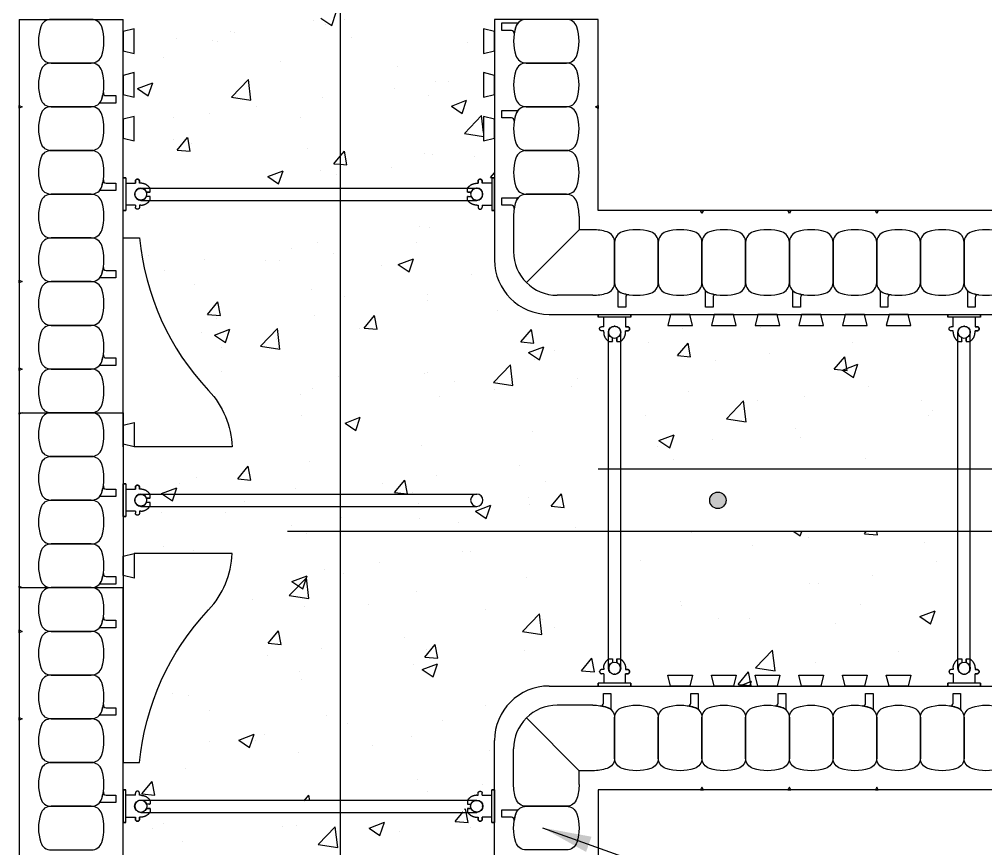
# Model space of a CAD drawing. Header units: inches. Extents: x 268 to 311, y 85.7 to 136.2.
# Drawn here: x 268.38 to 290.49, y 104.87 to 123.84 of the extents above; entities that cross this region are included whole.
import ezdxf

# ---------------------------------------------------------------- set-up
doc = ezdxf.new("R2010")
doc.units = ezdxf.units.IN
doc.header["$MEASUREMENT"] = 0
for name, color, linetype in [('HATCH', 12, 'Continuous'), ('line25', 2, 'Continuous'), ('LINE3', 3, 'Continuous'), ('LINE50', 5, 'Continuous'), ('LINE65', 3, 'Continuous'), ('LINE9', 9, 'Continuous'), ('TEXT', 4, 'Continuous')]:
    doc.layers.add(name, color=color, linetype=linetype)
doc.styles.add('DIM', font='romans.shx', dxfattribs={"width": 0.7})
doc.dimstyles.new('ext_12', dxfattribs={"dimscale": 12, "dimtxt": 0.09375, "dimasz": 0.09375, "dimexe": 0.09375, "dimexo": 0.0625, "dimgap": 0.0625, "dimtad": 1, "dimdec": 3, "dimzin": 3, "dimdsep": 46, "dimlunit": 4, "dimtxsty": 'DIM', "dimcen": 0.09, "dimdle": 0.09375, "dimclrt": 4, "dimadec": 0, "dimazin": 0, "dimtfac": 1, "dimtdec": 3, "dimtmove": 2, "dimatfit": 3, "dimfxl": 0, "dimfrac": 2, "dimtolj": 1, "dimtzin": 0, "dimarcsym": 0})

# ---------------------------------------------------------------- blocks, each defined once
blk = doc.blocks.new('Connector')
blk.add_point((0.271, 0))
at = {"layer": 'LINE9'}
for p, q in [((0, 0.375), (0, -0.375)), ((0.062, -0.375), (0.062, 0.375)), ((0.281, 0.25), (0.062, 0.25))]:
    blk.add_line(p, q, dxfattribs=at)
for points, weights in [([(0.007, 0.375), (0.004, 0.375), (0, 0.375)], [1, 0.972587069138, 0.950305488115]), ([(0.327, 0.343), (0.308, 0.343), (0.281, 0.317), (0.281, 0.297)], [1, 0.85355339, 0.85355339, 1]), ([(0.328, 0.343), (0.327, 0.343), (0.327, 0.343)], [1, 0.70710678, 1]), ([(0.375, 0.297), (0.375, 0.317), (0.348, 0.343), (0.329, 0.343)], [1, 0.85355339, 0.85355339, 1]), ([(0.406, 0.25), (0.546, 0.25), (0.619, 0.131)], [0.958404415409, 0.794674173519, 0.864651571113]), ([(0.619, 0.052), (0.612, 0.049), (0.604, 0.049)], [0.83615024178, 0.892081430621, 1]), ([(0.619, -0.131), (0.546, -0.25), (0.406, -0.25)], [0.864651574428, 0.794674169686, 0.958404415195]), ([(0.604, -0.049), (0.612, -0.049), (0.619, -0.052)], [1, 0.89208144177, 0.836150253337]), ([(0, -0.375), (0.004, -0.375), (0.007, -0.375)], [0.950305488115, 0.972587069138, 1]), ([(0.281, -0.297), (0.281, -0.317), (0.308, -0.343), (0.327, -0.343)], [1, 0.85355339, 0.85355339, 1]), ([(0.327, -0.343), (0.281, -0.343), (0.281, -0.297)], [1, 0.70710678, 1]), ([(0.329, -0.343), (0.348, -0.343), (0.375, -0.317), (0.375, -0.297)], [1, 0.85355339, 0.85355339, 1]), ([(0.375, -0.297), (0.375, -0.343), (0.329, -0.343)], [1, 0.70710678, 1])]:
    blk.add_rational_spline(points, weights, degree=2, dxfattribs=at)
for points, degree in [([(0, 0.375), (0.002, 0.375), (0.005, 0.375), (0.007, 0.375)], 3), ([(0.007, 0.375), (0.021, 0.375), (0.051, 0.375), (0.062, 0.375), (0.062, 0.375)], 3), ([(0.281, 0.25), (0.281, 0.297)], 1), ([(0.327, 0.343), (0.327, 0.343), (0.328, 0.343), (0.328, 0.343)], 3), ([(0.328, 0.343), (0.329, 0.343), (0.329, 0.343), (0.329, 0.343)], 3), ([(0.375, 0.25), (0.375, 0.297)], 1), ([(0.406, 0.25), (0.375, 0.25)], 1), ([(0.406, 0.25), (0.406, 0.25)], 1), ([(0.406, 0.25), (0.406, 0.25)], 1), ([(0.406, 0.25), (0.406, 0.25)], 1), ([(0.406, 0.25), (0.406, 0.25)], 1), ([(0.406, 0.25), (0.406, 0.25)], 1), ([(0.406, 0.25), (0.406, 0.25)], 1), ([(0.406, 0.25), (0.406, 0.25)], 1), ([(0.406, 0.25), (0.406, 0.25)], 1), ([(0.406, 0.25), (0.406, 0.25)], 1), ([(0.406, 0.25), (0.406, 0.25)], 1), ([(0.406, 0.25), (0.406, 0.25)], 1), ([(0.406, 0.25), (0.406, 0.25)], 1), ([(0.406, 0.25), (0.406, 0.25)], 1), ([(0.406, 0.25), (0.406, 0.25)], 1), ([(0.406, 0.25), (0.406, 0.25)], 1), ([(0.406, 0.25), (0.406, 0.25)], 1), ([(0.406, 0.25), (0.406, 0.25)], 1), ([(0.406, 0.25), (0.406, 0.25)], 1), ([(0.406, 0.25), (0.406, 0.25)], 1), ([(0.406, 0.25), (0.406, 0.25)], 1), ([(0.406, 0.25), (0.406, 0.25)], 1), ([(0.406, 0.25), (0.406, 0.25)], 1), ([(0.406, 0.25), (0.406, 0.25)], 1), ([(0.406, 0.25), (0.406, 0.25)], 1), ([(0.604, 0.049), (0.532, 0.049)], 1), ([(0.532, 0.049), (0.532, 0.049)], 1), ([(0.532, 0.049), (0.532, 0.049)], 1), ([(0.532, 0.049), (0.532, 0.049)], 1), ([(0.532, 0.049), (0.532, 0.049)], 1), ([(0.532, 0.049), (0.532, 0.049)], 1), ([(0.532, 0.049), (0.532, 0.049)], 1), ([(0.532, 0.049), (0.532, 0.049)], 1), ([(0.532, 0.049), (0.532, 0.049)], 1), ([(0.532, 0.049), (0.532, 0.049)], 1), ([(0.532, 0.049), (0.532, 0.049)], 1), ([(0.604, 0.049), (0.609, 0.049), (0.614, 0.05), (0.619, 0.052)], 3), ([(0.604, 0.049), (0.604, 0.049)], 1), ([(0.604, 0.049), (0.604, 0.049)], 1), ([(0.604, 0.049), (0.604, 0.049)], 1), ([(0.604, 0.049), (0.604, 0.049)], 1), ([(0.619, 0.131), (0.619, 0.052)], 1), ([(0.619, 0.131), (0.619, 0.131)], 1), ([(0.619, 0.131), (0.619, 0.131)], 1), ([(0.619, 0.131), (0.619, 0.131)], 1), ([(0.619, 0.131), (0.619, 0.131)], 1), ([(0.532, -0.049), (0.604, -0.049)], 1), ([(0.604, -0.049), (0.58, -0.049), (0.556, -0.049), (0.532, -0.049)], 3), ([(0.532, -0.049), (0.532, -0.049)], 1), ([(0.532, -0.049), (0.532, -0.049)], 1), ([(0.532, -0.049), (0.532, -0.049)], 1), ([(0.532, -0.049), (0.532, -0.049)], 1), ([(0.619, -0.052), (0.614, -0.05), (0.609, -0.049), (0.604, -0.049)], 3), ([(0.604, -0.049), (0.604, -0.049)], 1), ([(0.604, -0.049), (0.604, -0.049)], 1), ([(0.604, -0.049), (0.604, -0.049)], 1), ([(0.604, -0.049), (0.604, -0.049)], 1), ([(0.604, -0.049), (0.604, -0.049)], 1), ([(0.604, -0.049), (0.604, -0.049)], 1), ([(0.604, -0.049), (0.604, -0.049)], 1), ([(0.604, -0.049), (0.604, -0.049)], 1), ([(0.619, -0.052), (0.619, -0.131)], 1), ([(0.619, -0.131), (0.619, -0.131)], 1), ([(0.619, -0.131), (0.619, -0.131)], 1), ([(0.619, -0.131), (0.619, -0.131)], 1), ([(0.619, -0.131), (0.619, -0.131)], 1), ([(0.007, -0.375), (0.005, -0.375), (0.002, -0.375), (0, -0.375)], 3), ([(0.062, -0.375), (0.062, -0.375), (0.051, -0.375), (0.021, -0.375), (0.007, -0.375)], 3), ([(0.062, -0.25), (0.281, -0.25)], 1), ([(0.281, -0.297), (0.281, -0.25)], 1), ([(0.281, -0.25), (0.281, -0.297)], 1), ([(0.328, -0.343), (0.328, -0.343), (0.327, -0.343), (0.327, -0.343)], 3), ([(0.329, -0.343), (0.329, -0.343), (0.329, -0.343), (0.328, -0.343)], 3), ([(0.375, -0.25), (0.375, -0.297)], 1), ([(0.375, -0.297), (0.375, -0.25)], 1), ([(0.406, -0.25), (0.375, -0.25)], 1), ([(0.406, -0.25), (0.406, -0.25)], 1), ([(0.406, -0.25), (0.406, -0.25)], 1), ([(0.406, -0.25), (0.406, -0.25)], 1), ([(0.406, -0.25), (0.406, -0.25)], 1), ([(0.406, -0.25), (0.406, -0.25)], 1), ([(0.406, -0.25), (0.406, -0.25)], 1), ([(0.406, -0.25), (0.406, -0.25)], 1), ([(0.406, -0.25), (0.406, -0.25)], 1), ([(0.406, -0.25), (0.406, -0.25)], 1), ([(0.406, -0.25), (0.406, -0.25)], 1), ([(0.406, -0.25), (0.406, -0.25)], 1)]:
    blk.add_open_spline(points, degree=degree, dxfattribs=at)
for points, weights, knots in [([(0.062, 0.375), (0.062, 0.375), (0.046, 0.375), (0.03, 0.375), (0.007, 0.375)], [0.868718858569, 0.861102746415, 1, 0.861102734288, 0.868718859898], [0, 0, 0, 0.5, 0.5, 1, 1, 1]), ([(0.532, 0.049), (0.472, 0.203), (0.333, 0.113), (0.157, 0), (0.333, -0.113), (0.472, -0.203), (0.532, -0.049)], [0.899508922286, 0.599718215298, 1, 0.54226024, 1, 0.599718224335, 0.899508908749], [0, 0, 0, 0.318112, 0.318112, 0.681888, 0.681888, 1, 1, 1]), ([(0.007, -0.375), (0.03, -0.375), (0.046, -0.375), (0.062, -0.375), (0.062, -0.375)], [0.868718859319, 0.861102739573, 1, 0.861102742958, 0.868718858948], [0, 0, 0, 0.5, 0.5, 1, 1, 1])]:
    blk.add_rational_spline(points, weights, degree=2, knots=knots, dxfattribs=at)
blk = doc.blocks.new('WEB_CENTRE_TOP')
for p, q in [((-0.141, 0), (-0.141, 7.688)), ((0.141, 0), (0.141, 7.688))]:
    blk.add_line(p, q)
for centre in [(0, 7.688), (0, 0)]:
    blk.add_circle(centre, 0.141)

msp = doc.modelspace()

# ---------------------------------------------------------------- hatches: boundary and pattern name
at = {"layer": 'LINE3'}
msp.add_hatch(color=256, dxfattribs=at).paths.add_polyline_path([(284.1771, 112.8421, 1), (284.5521, 112.8421, 1)])

# ---------------------------------------------------------------- linework, layer by layer
at = {"layer": 'HATCH'}
for p, q in [((275.2794, 123.8721), (275.5281, 123.7044)), ((275.5282, 123.7042), (275.6296, 124.0063)), ((275.1137, 123.8212), (275.1137, 123.8212)), ((275.3838, 123.724), (275.3838, 123.724)), ((275.8243, 123.8425), (275.8243, 123.8425)), ((273.2201, 123.5719), (273.2201, 123.5719)), ((273.3016, 123.5417), (273.3016, 123.5417)), ((275.9707, 123.4289), (275.9707, 123.4289)), ((271.9684, 123.4071), (271.9684, 123.4071)), ((272.7868, 123.3492), (272.7868, 123.3492)), ((272.9083, 123.342), (272.9083, 123.342)), ((278.6398, 123.3161), (278.6398, 123.3161)), ((271.6867, 122.9828), (271.6867, 122.9828)), ((274.3558, 122.87), (274.3558, 122.87)), ((277.0249, 122.7573), (277.0249, 122.7573)), ((271.0783, 122.2595), (271.4284, 122.3938)), ((271.3271, 122.0915), (271.4284, 122.3936)), ((273.2297, 122.0632), (273.6192, 122.4691)), ((273.6745, 121.9941), (273.6193, 122.4689)), ((277.8901, 122.4116), (277.8901, 122.4116)), ((278.2079, 122.4297), (278.2079, 122.4297)), ((271.0783, 122.2595), (271.327, 122.0917)), ((276.9562, 122.2649), (276.9562, 122.2649)), ((273.2297, 122.0632), (273.6744, 121.9943)), ((275.323, 122.0596), (275.323, 122.0596)), ((277.7338, 122.0928), (277.7338, 122.0928)), ((278.2639, 121.859), (278.614, 121.9934)), ((278.5127, 121.6911), (278.6141, 121.9932)), ((272.726, 121.6847), (272.726, 121.6847)), ((273.7984, 121.8492), (273.7984, 121.8492)), ((278.2639, 121.859), (278.5126, 121.6913)), ((271.9047, 121.5999), (271.9047, 121.5999)), ((274.8179, 121.5922), (274.8179, 121.5922)), ((278.5659, 121.2357), (278.9554, 121.6415)), ((279.0007, 121.2527), (278.9555, 121.6413)), ((278.5659, 121.2357), (279.0007, 121.1682)), ((271.902, 121.0917), (271.902, 121.0917)), ((271.9878, 120.8546), (272.2288, 121.1419)), ((272.2867, 120.8283), (272.2289, 121.1417)), ((272.3068, 121.0001), (272.3068, 121.0001)), ((271.9878, 120.8546), (272.2866, 120.8285)), ((274.9759, 120.8873), (274.9759, 120.8873)), ((275.7191, 120.7137), (275.8151, 120.8281)), ((275.873, 120.5145), (275.8152, 120.8279)), ((277.6451, 120.7746), (277.6451, 120.7746)), ((275.5741, 120.5408), (275.7191, 120.7137)), ((277.8293, 120.7472), (277.8293, 120.7472)), ((278.7862, 120.7069), (278.7862, 120.7069)), ((274.0628, 120.2464), (274.4129, 120.3808)), ((274.3116, 120.0784), (274.413, 120.3805)), ((275.2622, 120.3951), (275.2622, 120.3951)), ((275.5741, 120.5408), (275.7191, 120.5282)), ((275.7191, 120.5282), (275.8729, 120.5147)), ((276.8925, 120.4576), (276.8925, 120.4576)), ((279.1604, 120.2271), (279.2507, 120.3347)), ((274.0628, 120.2464), (274.3115, 120.0786)), ((275.6408, 120.2929), (275.6408, 120.2929)), ((279.1604, 120.2271), (279.2507, 120.2192)), ((277.5274, 119.1094), (277.5274, 119.1094)), ((277.7685, 119.0827), (277.7685, 119.0827)), ((274.6115, 118.6089), (274.6115, 118.6089)), ((275.2014, 118.7306), (275.2014, 118.7306)), ((277.4708, 118.7349), (277.4708, 118.7349)), ((271.3332, 118.4451), (271.3332, 118.4451)), ((272.6044, 118.3558), (272.6044, 118.3558)), ((275.5772, 118.4856), (275.5772, 118.4856)), ((277.0473, 118.2333), (277.3974, 118.3677)), ((277.2961, 118.0653), (277.3975, 118.3675)), ((274.0023, 118.3324), (274.0023, 118.3324)), ((274.3255, 118.3208), (274.3255, 118.3208)), ((276.6714, 118.2196), (276.6714, 118.2196)), ((277.0473, 118.2333), (277.2961, 118.0655)), ((271.6955, 118.1084), (271.6955, 118.1084)), ((278.7255, 118.0116), (278.7255, 118.0116)), ((272.3874, 117.7735), (272.3874, 117.7735)), ((275.0565, 117.6607), (275.0565, 117.6607)), ((275.8095, 117.5111), (275.8095, 117.5111)), ((277.7256, 117.548), (277.7256, 117.548)), ((272.6815, 117.0936), (272.9226, 117.3809)), ((272.9805, 117.0673), (272.9227, 117.3807)), ((277.7077, 117.4182), (277.7077, 117.4182)), ((272.6815, 117.0936), (272.9804, 117.0675)), ((272.8936, 117.0106), (272.8936, 117.0106)), ((275.1406, 117.0662), (275.1406, 117.0662)), ((276.2678, 116.7799), (276.5089, 117.0671)), ((276.5668, 116.7535), (276.509, 117.0669)), ((279.3132, 117.1786), (279.3132, 117.1786)), ((285.3366, 116.8008), (285.3366, 116.8008)), ((272.5436, 116.6913), (272.5436, 116.6913)), ((272.8462, 116.6206), (273.1963, 116.755)), ((272.8462, 116.6206), (273.0949, 116.4529)), ((273.095, 116.4527), (273.1964, 116.7548)), ((273.8926, 116.3651), (274.2821, 116.7709)), ((274.3374, 116.2959), (274.2822, 116.7708)), ((276.1555, 116.7628), (276.1555, 116.7628)), ((276.2678, 116.7799), (276.5667, 116.7537)), ((279.8541, 116.4661), (280.0952, 116.7534)), ((280.1531, 116.4398), (280.0953, 116.7532)), ((283.5509, 116.7624), (283.5509, 116.7624)), ((273.0101, 116.3487), (273.0101, 116.3487)), ((273.8926, 116.3651), (274.3373, 116.2961)), ((274.2618, 116.5135), (274.2618, 116.5135)), ((279.8541, 116.4661), (280.153, 116.44)), ((280.0319, 116.2202), (280.382, 116.3546)), ((280.2807, 116.0522), (280.382, 116.3544)), ((282.7694, 116.4487), (282.7694, 116.4487)), ((283.4404, 116.1524), (283.6815, 116.4396)), ((283.7394, 116.126), (283.6816, 116.4394)), ((287.4463, 116.4504), (287.4463, 116.4504)), ((280.0319, 116.2202), (280.2806, 116.0524)), ((280.635, 116.2618), (280.635, 116.2618)), ((283.4404, 116.1524), (283.7393, 116.1262)), ((285.5527, 116.2011), (285.5527, 116.2011)), ((287.0267, 115.8386), (287.2678, 116.1259)), ((287.3257, 115.8122), (287.2679, 116.1257)), ((279.2288, 115.5375), (279.6183, 115.9433)), ((279.6736, 115.4683), (279.6184, 115.9432)), ((280.1725, 116.0738), (280.1725, 116.0738)), ((284.301, 116.0363), (284.301, 116.0363)), ((287.2175, 115.8197), (287.5676, 115.9541)), ((287.4663, 115.6518), (287.5677, 115.9539)), ((273.0075, 115.7908), (273.0075, 115.7908)), ((277.6469, 115.7538), (277.6469, 115.7538)), ((277.7191, 115.7613), (277.7191, 115.7613)), ((287.0267, 115.8386), (287.3256, 115.8125)), ((287.2175, 115.8197), (287.4662, 115.652)), ((275.6766, 115.6781), (275.6766, 115.6781)), ((278.3457, 115.5653), (278.3457, 115.5653)), ((279.2288, 115.5375), (279.6735, 115.4685)), ((281.1432, 115.6206), (281.1432, 115.6206)), ((274.8032, 115.2608), (274.8032, 115.2608)), ((275.0798, 115.4017), (275.0798, 115.4017)), ((279.2496, 115.3713), (279.2496, 115.3713)), ((281.0149, 115.4525), (281.0149, 115.4525)), ((283.684, 115.3397), (283.684, 115.3397)), ((287.8013, 115.4564), (287.8013, 115.4564)), ((277.9979, 115.2065), (277.9979, 115.2065)), ((284.565, 114.7099), (284.9545, 115.1158)), ((285.0098, 114.6407), (284.9546, 115.1156)), ((285.2758, 115.1363), (285.2758, 115.1363)), ((286.3531, 115.227), (286.3531, 115.227)), ((289.0222, 115.1142), (289.0222, 115.1142)), ((289.2887, 114.8941), (289.2887, 114.8941)), ((274.8401, 114.7908), (274.8401, 114.7908)), ((275.8308, 114.6075), (276.1809, 114.7419)), ((275.8308, 114.6075), (276.0795, 114.4398)), ((276.0796, 114.4396), (276.1809, 114.7417)), ((282.7086, 114.7843), (282.7086, 114.7843)), ((284.565, 114.7099), (285.0097, 114.6409)), ((289.1764, 114.7801), (289.1764, 114.7801)), ((280.1117, 114.4094), (280.1117, 114.4094)), ((286.131, 114.4784), (286.131, 114.4784)), ((283.0164, 114.2071), (283.3665, 114.3415)), ((283.0164, 114.2071), (283.2651, 114.0393)), ((283.2652, 114.0391), (283.3666, 114.3413)), ((284.2373, 114.229), (284.2373, 114.229)), ((286.2604, 114.2796), (286.2604, 114.2796)), ((277.5861, 114.0893), (277.5861, 114.0893)), ((282.9856, 114.0643), (282.9856, 114.0643)), ((275.019, 113.7372), (275.019, 113.7372)), ((283.3445, 113.779), (283.3445, 113.779)), ((287.7405, 113.7919), (287.7405, 113.7919)), ((273.3753, 113.3327), (273.6163, 113.6199)), ((273.6742, 113.3063), (273.6164, 113.6197)), ((279.8279, 113.6485), (279.8279, 113.6485)), ((272.422, 113.3624), (272.422, 113.3624)), ((273.3753, 113.3327), (273.6742, 113.3065)), ((276.9616, 113.0189), (277.2026, 113.3062)), ((277.2605, 112.9926), (277.2027, 113.306)), ((277.9342, 113.3992), (277.9342, 113.3992)), ((280.4286, 113.2785), (280.4286, 113.2785)), ((271.6297, 112.9949), (271.9797, 113.1293)), ((271.8784, 112.8269), (271.9798, 113.1291)), ((272.0338, 113.2359), (272.0338, 113.2359)), ((274.703, 113.1231), (274.703, 113.1231)), ((276.6825, 113.2344), (276.6825, 113.2344)), ((271.6297, 112.9949), (271.8784, 112.8271)), ((273.5248, 112.8187), (273.5248, 112.8187)), ((276.9616, 113.0189), (277.2605, 112.9928)), ((277.3721, 113.0103), (277.3721, 113.0103)), ((280.0412, 112.8975), (280.0412, 112.8975)), ((280.5479, 112.7052), (280.7889, 112.9924)), ((280.8468, 112.6788), (280.789, 112.9922)), ((277.5126, 112.778), (277.5126, 112.778)), ((278.8153, 112.5944), (279.1654, 112.7288)), ((278.8153, 112.5944), (279.064, 112.4267)), ((279.0641, 112.4265), (279.1655, 112.7286)), ((280.0509, 112.7449), (280.0509, 112.7449)), ((280.5479, 112.7052), (280.8468, 112.679)), ((271.6311, 112.5694), (271.6311, 112.5694)), ((273.0881, 112.5642), (273.0881, 112.5642)), ((275.7572, 112.4515), (275.7572, 112.4515)), ((277.5253, 112.4248), (277.5253, 112.4248)), ((274.5967, 112.2775), (274.5967, 112.2775)), ((278.4263, 112.3387), (278.4263, 112.3387)), ((281.0954, 112.2259), (281.0954, 112.2259)), ((274.9582, 112.0728), (274.9582, 112.0728)), ((283.7645, 112.1131), (283.7645, 112.1131)), ((286.1015, 112.1262), (286.2497, 112.0262)), ((286.2497, 112.026), (286.2833, 112.1262)), ((286.4336, 112.0004), (286.4336, 112.0004)), ((287.7205, 112.0776), (287.7612, 112.1262)), ((287.7205, 112.0776), (288.0194, 112.0515)), ((288.0194, 112.0513), (288.0056, 112.1262)), ((271.6808, 111.7769), (271.6808, 111.7769)), ((285.1542, 111.8074), (285.1542, 111.8074)), ((289.1028, 111.8876), (289.1028, 111.8876)), ((272.3612, 111.6979), (272.3612, 111.6979)), ((278.5125, 111.6765), (278.5125, 111.6765)), ((278.7107, 111.6802), (278.7107, 111.6802)), ((275.3672, 111.2624), (275.3672, 111.2624)), ((276.6189, 111.4272), (276.6189, 111.4272)), ((282.587, 111.4553), (282.587, 111.4553)), ((289.3681, 111.432), (289.3681, 111.432)), ((274.5555, 110.6669), (274.945, 111.0728)), ((274.6142, 110.9818), (274.9643, 111.1162)), ((274.863, 110.8138), (274.9644, 111.116)), ((275.0003, 110.5977), (274.9451, 111.0726)), ((275.7948, 111.1796), (275.7948, 111.1796)), ((279.9901, 111.0804), (279.9901, 111.0804)), ((287.9098, 111.1148), (287.9098, 111.1148)), ((274.6142, 110.9818), (274.8629, 110.814)), ((286.4521, 110.9314), (286.4521, 110.9314)), ((286.6581, 110.95), (286.6581, 110.95)), ((274.5555, 110.6669), (275.0002, 110.5979)), ((277.4645, 110.7603), (277.4645, 110.7603)), ((273.7082, 110.5815), (273.7082, 110.5815)), ((274.8974, 110.4083), (274.8974, 110.4083)), ((276.3773, 110.4688), (276.3773, 110.4688)), ((283.5003, 110.5342), (283.5003, 110.5342)), ((283.5362, 110.4309), (283.5362, 110.4309)), ((287.6189, 110.463), (287.6189, 110.463)), ((279.0464, 110.356), (279.0464, 110.356)), ((279.8917, 109.8393), (280.2812, 110.2452)), ((280.3365, 109.7701), (280.2813, 110.245)), ((288.9855, 110.1809), (289.3356, 110.3153)), ((288.9855, 110.1809), (289.2342, 110.0131)), ((289.2343, 110.0129), (289.3357, 110.3151)), ((280.3549, 110.1201), (280.3549, 110.1201)), ((280.6203, 109.9304), (280.6203, 109.9304)), ((284.3846, 110.1304), (284.3846, 110.1304)), ((285.0934, 110.1429), (285.0934, 110.1429)), ((287.0538, 110.0177), (287.0538, 110.0177)), ((274.0691, 109.5717), (274.3101, 109.859)), ((274.368, 109.5454), (274.3102, 109.8588)), ((279.8917, 109.8393), (280.3364, 109.7703)), ((274.0691, 109.5717), (274.3679, 109.5456)), ((277.1972, 109.7044), (277.1972, 109.7044)), ((277.6554, 109.258), (277.8964, 109.5452)), ((277.9543, 109.2316), (277.8965, 109.545)), ((274.0518, 109.2903), (274.0518, 109.2903)), ((275.3035, 109.4551), (275.3035, 109.4551)), ((277.7043, 109.4299), (277.7043, 109.4299)), ((279.9293, 109.416), (279.9293, 109.416)), ((285.2279, 109.0117), (285.6174, 109.4176)), ((285.6727, 108.9425), (285.6175, 109.4174)), ((288.4881, 109.392), (288.4881, 109.392)), ((277.4037, 109.0959), (277.4037, 109.0959)), ((277.5987, 108.9687), (277.9488, 109.1031)), ((277.6554, 109.258), (277.9542, 109.2318)), ((277.8475, 108.8007), (277.9489, 109.1029)), ((281.2417, 108.9442), (281.4827, 109.2315)), ((281.5406, 108.9178), (281.4828, 109.2313)), ((286.5944, 109.1427), (286.5944, 109.1427)), ((274.7884, 108.9293), (274.7884, 108.9293)), ((277.5987, 108.9687), (277.8474, 108.8009)), ((281.2417, 108.9442), (281.5405, 108.9181)), ((284.828, 108.6304), (285.069, 108.9177)), ((285.1269, 108.6041), (285.0691, 108.9175)), ((285.2279, 109.0117), (285.6726, 108.9427)), ((285.3427, 108.9779), (285.3427, 108.9779)), ((274.8366, 108.7438), (274.8366, 108.7438)), ((284.828, 108.6304), (285.1268, 108.6043)), ((284.8531, 108.5946), (285.1345, 108.7026)), ((285.0984, 108.5946), (285.1345, 108.7024)), ((271.8725, 108.4288), (271.8725, 108.4288)), ((272.2396, 108.3689), (272.2396, 108.3689)), ((272.7345, 108.0266), (272.7345, 108.0266)), ((279.0396, 108.1481), (279.0396, 108.1481)), ((275.4036, 107.9138), (275.4036, 107.9138)), ((275.8818, 107.7324), (275.8818, 107.7324)), ((278.0727, 107.801), (278.0727, 107.801)), ((272.7365, 107.3183), (272.7365, 107.3183)), ((273.3976, 107.356), (273.7477, 107.4904)), ((273.3976, 107.356), (273.6463, 107.1883)), ((273.6464, 107.1881), (273.7478, 107.4902)), ((273.7888, 107.3549), (273.7888, 107.3549)), ((273.9882, 107.4831), (273.9882, 107.4831)), ((277.3429, 107.4314), (277.3429, 107.4314)), ((274.7758, 107.0794), (274.7758, 107.0794)), ((276.4579, 107.2422), (276.4579, 107.2422)), ((279.127, 107.1294), (279.127, 107.1294)), ((272.1788, 106.7045), (272.1788, 106.7045)), ((271.1765, 106.1245), (271.4176, 106.4118)), ((271.4754, 106.0982), (271.4176, 106.4116)), ((277.4979, 106.4465), (277.4979, 106.4465)), ((277.7242, 106.176), (277.7242, 106.176)), ((278.9759, 106.3408), (278.9759, 106.3408)), ((271.1765, 106.1245), (271.4754, 106.0984)), ((274.8961, 105.9696), (275.0039, 106.098)), ((275.0276, 105.9696), (275.0039, 106.0978)), ((278.5722, 105.7629), (278.5902, 105.7843)), ((278.648, 105.4706), (278.5902, 105.7841)), ((278.3491, 105.497), (278.5359, 105.7196)), ((271.4211, 105.3462), (271.4211, 105.3462)), ((271.666, 105.4455), (271.666, 105.4455)), ((274.4089, 105.3722), (274.4089, 105.3722)), ((274.715, 105.4149), (274.715, 105.4149)), ((275.2184, 104.9687), (275.6079, 105.3746)), ((275.6632, 104.8995), (275.6079, 105.3744)), ((276.3821, 105.3429), (276.7322, 105.4773)), ((276.3821, 105.3429), (276.6309, 105.1752)), ((276.6309, 105.175), (276.7323, 105.4771)), ((278.3491, 105.497), (278.648, 105.4709)), ((278.696, 105.3487), (278.696, 105.3487)), ((277.078, 105.2595), (277.078, 105.2595)), ((272.118, 105.04), (272.118, 105.04)), ((275.2184, 104.9687), (275.6631, 104.8997))]:
    msp.add_line(p, q, dxfattribs=at)
at = {"layer": 'line25'}
for p, q in [((270.7507, 114.8446), (270.7507, 123.8446)), ((279.2507, 123.8446), (279.2507, 118.3446)), ((280.5007, 117.0946), (302.0007, 117.0946)), ((270.7507, 114.8446), (270.7507, 110.8446)), ((273.2491, 114.0635), (271.0007, 114.0635)), ((273.2491, 111.6258), (271.0007, 111.6258)), ((270.7507, 101.8446), (270.7507, 110.8446)), ((280.5007, 108.5946), (302.0007, 108.5946)), ((279.2507, 101.8446), (279.2507, 107.3446))]:
    msp.add_line(p, q, dxfattribs=at)
for points in [[(270.7507, 123.1258), (271.0007, 123.0635), (271.0007, 123.6258), (270.7507, 123.5635)], [(279.2507, 123.5635), (279.0007, 123.6258), (279.0007, 123.0635), (279.2507, 123.1258)], [(270.7507, 122.1258), (271.0007, 122.0635), (271.0007, 122.6258), (270.7507, 122.5635)], [(279.2507, 122.5635), (279.0007, 122.6258), (279.0007, 122.0635), (279.2507, 122.1258)], [(270.7507, 121.1258), (271.0007, 121.0635), (271.0007, 121.6258), (270.7507, 121.5635)], [(279.2507, 121.5635), (279.0007, 121.6258), (279.0007, 121.0635), (279.2507, 121.1258)], [(283.2818, 117.0946), (283.2195, 116.8446), (283.7818, 116.8446), (283.7195, 117.0946)], [(284.2818, 117.0946), (284.2195, 116.8446), (284.7818, 116.8446), (284.7195, 117.0946)], [(285.2818, 117.0946), (285.2195, 116.8446), (285.7818, 116.8446), (285.7195, 117.0946)], [(286.2818, 117.0946), (286.2195, 116.8446), (286.7818, 116.8446), (286.7195, 117.0946)], [(287.2818, 117.0946), (287.2195, 116.8446), (287.7818, 116.8446), (287.7195, 117.0946)], [(288.2818, 117.0946), (288.2195, 116.8446), (288.7818, 116.8446), (288.7195, 117.0946)], [(270.7507, 114.5635), (271.0007, 114.6258), (271.0007, 114.0635), (270.7507, 114.1258)], [(270.7507, 111.5635), (271.0007, 111.6258), (271.0007, 111.0635), (270.7507, 111.1258)], [(283.2818, 108.5946), (283.2195, 108.8446), (283.7818, 108.8446), (283.7195, 108.5946)], [(284.2818, 108.5946), (284.2195, 108.8446), (284.7818, 108.8446), (284.7195, 108.5946)], [(285.2818, 108.5946), (285.2195, 108.8446), (285.7818, 108.8446), (285.7195, 108.5946)], [(286.2818, 108.5946), (286.2195, 108.8446), (286.7818, 108.8446), (286.7195, 108.5946)], [(287.2818, 108.5946), (287.2195, 108.8446), (287.7818, 108.8446), (287.7195, 108.5946)], [(288.2818, 108.5946), (288.2195, 108.8446), (288.7818, 108.8446), (288.7195, 108.5946)]]:
    msp.add_lwpolyline(points, close=True, dxfattribs=at)
for points in [[(270.7507, 114.0635), (270.7507, 118.8446), (271.1257, 118.8446, 0.1663746), (272.7071, 115.3538, -0.1806528), (273.2491, 114.0635, -0.1806528)], [(270.7507, 111.6258), (270.7507, 106.8446), (271.1257, 106.8446, -0.1663746), (272.7071, 110.3354, 0.1806528), (273.2491, 111.6258, 0.1806528)]]:
    msp.add_lwpolyline(points, format="xyb", dxfattribs=at)
for centre, start, end in [((280.5007, 118.3446), 180, 270), ((280.5007, 107.3446), 90, 180)]:
    msp.add_arc(centre, 1.25, start, end, dxfattribs=at)
at = {"layer": 'LINE3'}
msp.add_line((307.8857, 112.1262), (274.5156, 112.1262), dxfattribs=at)
msp.add_circle((284.3646, 112.8421), 0.1875, dxfattribs=at)
at = {"layer": 'LINE50'}
for p, q in [((268.3757, 123.8446), (268.3757, 114.8446)), ((268.3757, 123.8446), (270.7507, 123.8446)), ((281.6257, 123.8446), (279.2507, 123.8446)), ((281.6257, 119.4696), (281.6257, 123.8446)), ((302.0007, 119.4696), (281.6257, 119.4696)), ((268.3757, 114.8446), (268.3757, 110.8446)), ((268.3757, 110.8446), (268.3757, 101.8446)), ((281.6257, 106.2196), (281.6257, 101.8446)), ((302.0007, 106.2196), (281.6257, 106.2196))]:
    msp.add_line(p, q, dxfattribs=at)
at = {"layer": 'LINE65', "flags": 128}
for points in [[(275.7191, 134.8838), (275.7191, 91.5318)], [(281.6257, 113.5631), (310.2822, 113.5631)]]:
    msp.add_lwpolyline(points, dxfattribs=at)
at = {"layer": 'LINE9'}
for p, q in [((279.6882, 119.3446), (279.6882, 118.5321)), ((281.1882, 119.3446), (281.1882, 119.0321)), ((281.1882, 119.0321), (279.9811, 117.825)), ((281.5007, 119.0321), (281.1882, 119.0321)), ((281.5007, 117.5321), (280.6882, 117.5321)), ((268.3757, 114.8446), (270.7507, 114.8446)), ((268.3757, 110.8446), (270.7507, 110.8446)), ((281.5007, 108.1571), (280.6882, 108.1571)), ((281.1882, 106.6571), (279.9811, 107.8642)), ((279.6882, 106.3446), (279.6882, 107.1571)), ((281.1882, 106.3446), (281.1882, 106.6571)), ((281.5007, 106.6571), (281.1882, 106.6571))]:
    msp.add_line(p, q, dxfattribs=at)
for points in [[(270.2617, 123.0177, 0.1576708), (270.2617, 123.6715, 0.3253046), (270.0238, 123.8446), (269.1026, 123.8446, 0.3253046), (268.8647, 123.6715, 0.1576708), (268.8647, 123.0177, 0.3253046), (269.1026, 122.8446), (270.0238, 122.8446, 0.3253046)], [(279.7397, 123.6715, 0.0372667), (279.7024, 123.5179, 0.4630356), (279.6407, 123.5905), (279.4191, 123.5905), (279.4191, 123.7614), (279.7652, 123.7614, 0.1890024), (279.8077, 123.778, 0.1284074)], [(279.7397, 123.6715, 0.1576708), (279.7397, 123.0177, 0.3253046), (279.9776, 122.8446), (280.8988, 122.8446, 0.3253046), (281.1366, 123.0177, 0.1576708), (281.1366, 123.6715, 0.3253046), (280.8988, 123.8446), (279.9776, 123.8446, 0.3253046)], [(270.2617, 122.0177, 0.1576708), (270.2617, 122.6715, 0.3253046), (270.0238, 122.8446), (269.1026, 122.8446, 0.3253046), (268.8647, 122.6715, 0.1576708), (268.8647, 122.0177, 0.3253046), (269.1026, 121.8446), (270.0238, 121.8446, 0.3253046)], [(279.7397, 122.6715, 0.1576708), (279.7397, 122.0177, 0.3253046), (279.9776, 121.8446), (280.8988, 121.8446, 0.3253046), (281.1366, 122.0177, 0.1576708), (281.1366, 122.6715, 0.3253046), (280.8988, 122.8446), (279.9776, 122.8446, 0.3253046)], [(270.2617, 122.0177, 0.0372667), (270.299, 122.1714, 0.4630356), (270.3606, 122.0987), (270.5822, 122.0987), (270.5822, 121.9279), (270.2362, 121.9279, 0.1890024), (270.1937, 121.9112, 0.1284074)], [(270.2617, 121.0177, 0.1576708), (270.2617, 121.6715, 0.3253046), (270.0238, 121.8446), (269.1026, 121.8446, 0.3253046), (268.8647, 121.6715, 0.1576708), (268.8647, 121.0177, 0.3253046), (269.1026, 120.8446), (270.0238, 120.8446, 0.3253046)], [(279.7397, 121.6715, 0.0372667), (279.7024, 121.5179, 0.4630356), (279.6407, 121.5905), (279.4191, 121.5905), (279.4191, 121.7614), (279.7652, 121.7614, 0.1890024), (279.8077, 121.778, 0.1284074)], [(279.7397, 121.6715, 0.1576708), (279.7397, 121.0177, 0.3253046), (279.9776, 120.8446), (280.8988, 120.8446, 0.3253046), (281.1366, 121.0177, 0.1576708), (281.1366, 121.6715, 0.3253046), (280.8988, 121.8446), (279.9776, 121.8446, 0.3253046)], [(270.2617, 120.0177, 0.1576708), (270.2617, 120.6715, 0.3253046), (270.0238, 120.8446), (269.1026, 120.8446, 0.3253046), (268.8647, 120.6715, 0.1576708), (268.8647, 120.0177, 0.3253046), (269.1026, 119.8446), (270.0238, 119.8446, 0.3253046)], [(279.7397, 120.6715, 0.1576708), (279.7397, 120.0177, 0.3253046), (279.9776, 119.8446), (280.8988, 119.8446, 0.3253046), (281.1366, 120.0177, 0.1576708), (281.1366, 120.6715, 0.3253046), (280.8988, 120.8446), (279.9776, 120.8446, 0.3253046)], [(270.2617, 120.0177, 0.0372667), (270.299, 120.1714, 0.4630356), (270.3606, 120.0987), (270.5822, 120.0987), (270.5822, 119.9279), (270.2362, 119.9279, 0.1890024), (270.1937, 119.9112, 0.1284074)], [(270.2617, 119.0177, 0.1576708), (270.2617, 119.6715, 0.3253046), (270.0238, 119.8446), (269.1026, 119.8446, 0.3253046), (268.8647, 119.6715, 0.1576708), (268.8647, 119.0177, 0.3253046), (269.1026, 118.8446), (270.0238, 118.8446, 0.3253046)], [(279.7397, 119.6715, 0.0372667), (279.7024, 119.5179, 0.4630356), (279.6407, 119.5905), (279.4191, 119.5905), (279.4191, 119.7614), (279.7652, 119.7614, 0.1890024), (279.8077, 119.778, 0.1284074)], [(282.1738, 117.5837, 0.1576708), (282.8276, 117.5837, 0.3253046), (283.0007, 117.8215), (283.0007, 118.7427, 0.3253046), (282.8276, 118.9806, 0.1576708), (282.1738, 118.9806, 0.3253046), (282.0007, 118.7427), (282.0007, 117.8215, 0.3253046)], [(283.1738, 117.5837, 0.1576708), (283.8276, 117.5837, 0.3253046), (284.0007, 117.8215), (284.0007, 118.7427, 0.3253046), (283.8276, 118.9806, 0.1576708), (283.1738, 118.9806, 0.3253046), (283.0007, 118.7427), (283.0007, 117.8215, 0.3253046)], [(284.1738, 117.5837, 0.1576708), (284.8276, 117.5837, 0.3253046), (285.0007, 117.8215), (285.0007, 118.7427, 0.3253046), (284.8276, 118.9806, 0.1576708), (284.1738, 118.9806, 0.3253046), (284.0007, 118.7427), (284.0007, 117.8215, 0.3253046)], [(285.1738, 117.5837, 0.1576708), (285.8276, 117.5837, 0.3253046), (286.0007, 117.8215), (286.0007, 118.7427, 0.3253046), (285.8276, 118.9806, 0.1576708), (285.1738, 118.9806, 0.3253046), (285.0007, 118.7427), (285.0007, 117.8215, 0.3253046)], [(286.1738, 117.5837, 0.1576708), (286.8276, 117.5837, 0.3253046), (287.0007, 117.8215), (287.0007, 118.7427, 0.3253046), (286.8276, 118.9806, 0.1576708), (286.1738, 118.9806, 0.3253046), (286.0007, 118.7427), (286.0007, 117.8215, 0.3253046)], [(287.1738, 117.5837, 0.1576708), (287.8276, 117.5837, 0.3253046), (288.0007, 117.8215), (288.0007, 118.7427, 0.3253046), (287.8276, 118.9806, 0.1576708), (287.1738, 118.9806, 0.3253046), (287.0007, 118.7427), (287.0007, 117.8215, 0.3253046)], [(288.1738, 117.5837, 0.1576708), (288.8276, 117.5837, 0.3253046), (289.0007, 117.8215), (289.0007, 118.7427, 0.3253046), (288.8276, 118.9806, 0.1576708), (288.1738, 118.9806, 0.3253046), (288.0007, 118.7427), (288.0007, 117.8215, 0.3253046)], [(289.1738, 117.5837, 0.1576708), (289.8276, 117.5837, 0.3253046), (290.0007, 117.8215), (290.0007, 118.7427, 0.3253046), (289.8276, 118.9806, 0.1576708), (289.1738, 118.9806, 0.3253046), (289.0007, 118.7427), (289.0007, 117.8215, 0.3253046)], [(290.1738, 117.5837, 0.1576708), (290.8276, 117.5837, 0.3253046), (291.0007, 117.8215), (291.0007, 118.7427, 0.3253046), (290.8276, 118.9806, 0.1576708), (290.1738, 118.9806, 0.3253046), (290.0007, 118.7427), (290.0007, 117.8215, 0.3253046)], [(270.2617, 118.0177, 0.1576708), (270.2617, 118.6715, 0.3253046), (270.0238, 118.8446), (269.1026, 118.8446, 0.3253046), (268.8647, 118.6715, 0.1576708), (268.8647, 118.0177, 0.3253046), (269.1026, 117.8446), (270.0238, 117.8446, 0.3253046)], [(270.2617, 118.0177, 0.0372667), (270.299, 118.1714, 0.4630356), (270.3606, 118.0987), (270.5822, 118.0987), (270.5822, 117.9279), (270.2362, 117.9279, 0.1890024), (270.1937, 117.9112, 0.1284074)], [(270.2617, 117.0177, 0.1576708), (270.2617, 117.6715, 0.3253046), (270.0238, 117.8446), (269.1026, 117.8446, 0.3253046), (268.8647, 117.6715, 0.1576708), (268.8647, 117.0177, 0.3253046), (269.1026, 116.8446), (270.0238, 116.8446, 0.3253046)], [(282.1738, 117.5837, 0.0372667), (282.3275, 117.5463, 0.4630356), (282.2548, 117.4847), (282.2548, 117.2631), (282.0839, 117.2631), (282.0839, 117.6092, 0.1890024), (282.0673, 117.6516, 0.1284074)], [(284.1738, 117.5837, 0.0372667), (284.3275, 117.5463, 0.4630356), (284.2548, 117.4847), (284.2548, 117.2631), (284.0839, 117.2631), (284.0839, 117.6092, 0.1890024), (284.0673, 117.6516, 0.1284074)], [(286.1738, 117.5837, 0.0372667), (286.3275, 117.5463, 0.4630356), (286.2548, 117.4847), (286.2548, 117.2631), (286.0839, 117.2631), (286.0839, 117.6092, 0.1890024), (286.0673, 117.6516, 0.1284074)], [(288.1738, 117.5837, 0.0372667), (288.3275, 117.5463, 0.4630356), (288.2548, 117.4847), (288.2548, 117.2631), (288.0839, 117.2631), (288.0839, 117.6092, 0.1890024), (288.0673, 117.6516, 0.1284074)], [(290.1738, 117.5837, 0.0372667), (290.3275, 117.5463, 0.4630356), (290.2548, 117.4847), (290.2548, 117.2631), (290.0839, 117.2631), (290.0839, 117.6092, 0.1890024), (290.0673, 117.6516, 0.1284074)], [(270.2617, 116.0177, 0.1576708), (270.2617, 116.6715, 0.3253046), (270.0238, 116.8446), (269.1026, 116.8446, 0.3253046), (268.8647, 116.6715, 0.1576708), (268.8647, 116.0177, 0.3253046), (269.1026, 115.8446), (270.0238, 115.8446, 0.3253046)], [(270.2617, 116.0177, 0.0372667), (270.299, 116.1714, 0.4630356), (270.3606, 116.0987), (270.5822, 116.0987), (270.5822, 115.9279), (270.2362, 115.9279, 0.1890024), (270.1937, 115.9112, 0.1284074)], [(270.2617, 115.0177, 0.1576708), (270.2617, 115.6715, 0.3253046), (270.0238, 115.8446), (269.1026, 115.8446, 0.3253046), (268.8647, 115.6715, 0.1576708), (268.8647, 115.0177, 0.3253046), (269.1026, 114.8446), (270.0238, 114.8446, 0.3253046)], [(270.2617, 114.0177, 0.1576708), (270.2617, 114.6715, 0.3253046), (270.0238, 114.8446), (269.1026, 114.8446, 0.3253046), (268.8647, 114.6715, 0.1576708), (268.8647, 114.0177, 0.3253046), (269.1026, 113.8446), (270.0238, 113.8446, 0.3253046)], [(270.2617, 113.0177, 0.1576708), (270.2617, 113.6715, 0.3253046), (270.0238, 113.8446), (269.1026, 113.8446, 0.3253046), (268.8647, 113.6715, 0.1576708), (268.8647, 113.0177, 0.3253046), (269.1026, 112.8446), (270.0238, 112.8446, 0.3253046)], [(270.2617, 113.0177, 0.0372667), (270.299, 113.1714, 0.4630356), (270.3606, 113.0987), (270.5822, 113.0987), (270.5822, 112.9279), (270.2362, 112.9279, 0.1890024), (270.1937, 112.9112, 0.1284074)], [(270.2617, 112.0177, 0.1576708), (270.2617, 112.6715, 0.3253046), (270.0238, 112.8446), (269.1026, 112.8446, 0.3253046), (268.8647, 112.6715, 0.1576708), (268.8647, 112.0177, 0.3253046), (269.1026, 111.8446), (270.0238, 111.8446, 0.3253046)], [(270.2617, 111.0177, 0.1576708), (270.2617, 111.6715, 0.3253046), (270.0238, 111.8446), (269.1026, 111.8446, 0.3253046), (268.8647, 111.6715, 0.1576708), (268.8647, 111.0177, 0.3253046), (269.1026, 110.8446), (270.0238, 110.8446, 0.3253046)], [(270.2617, 111.0177, 0.0372667), (270.299, 111.1714, 0.4630356), (270.3606, 111.0987), (270.5822, 111.0987), (270.5822, 110.9279), (270.2362, 110.9279, 0.1890024), (270.1937, 110.9112, 0.1284074)], [(270.2617, 110.0177, 0.1576708), (270.2617, 110.6715, 0.3253046), (270.0238, 110.8446), (269.1026, 110.8446, 0.3253046), (268.8647, 110.6715, 0.1576708), (268.8647, 110.0177, 0.3253046), (269.1026, 109.8446), (270.0238, 109.8446, 0.3253046)], [(270.2617, 110.0177, 0.0372667), (270.299, 110.1714, 0.4630356), (270.3606, 110.0987), (270.5822, 110.0987), (270.5822, 109.9279), (270.2362, 109.9279, 0.1890024), (270.1937, 109.9112, 0.1284074)], [(270.2617, 109.0177, 0.1576708), (270.2617, 109.6715, 0.3253046), (270.0238, 109.8446), (269.1026, 109.8446, 0.3253046), (268.8647, 109.6715, 0.1576708), (268.8647, 109.0177, 0.3253046), (269.1026, 108.8446), (270.0238, 108.8446, 0.3253046)], [(270.2617, 108.0177, 0.1576708), (270.2617, 108.6715, 0.3253046), (270.0238, 108.8446), (269.1026, 108.8446, 0.3253046), (268.8647, 108.6715, 0.1576708), (268.8647, 108.0177, 0.3253046), (269.1026, 107.8446), (270.0238, 107.8446, 0.3253046)], [(281.8276, 108.1056, 0.0372667), (281.6739, 108.1429, 0.4630356), (281.7466, 108.2046), (281.7466, 108.4262), (281.9174, 108.4262), (281.9174, 108.0801, 0.1890024), (281.9341, 108.0376, 0.1284074)], [(283.8276, 108.1056, 0.0372667), (283.6739, 108.1429, 0.4630356), (283.7466, 108.2046), (283.7466, 108.4262), (283.9174, 108.4262), (283.9174, 108.0801, 0.1890024), (283.9341, 108.0376, 0.1284074)], [(285.8276, 108.1056, 0.0372667), (285.6739, 108.1429, 0.4630356), (285.7466, 108.2046), (285.7466, 108.4262), (285.9174, 108.4262), (285.9174, 108.0801, 0.1890024), (285.9341, 108.0376, 0.1284074)], [(287.8276, 108.1056, 0.0372667), (287.6739, 108.1429, 0.4630356), (287.7466, 108.2046), (287.7466, 108.4262), (287.9174, 108.4262), (287.9174, 108.0801, 0.1890024), (287.9341, 108.0376, 0.1284074)], [(289.8276, 108.1056, 0.0372667), (289.6739, 108.1429, 0.4630356), (289.7466, 108.2046), (289.7466, 108.4262), (289.9174, 108.4262), (289.9174, 108.0801, 0.1890024), (289.9341, 108.0376, 0.1284074)], [(270.2617, 108.0177, 0.0372667), (270.299, 108.1714, 0.4630356), (270.3606, 108.0987), (270.5822, 108.0987), (270.5822, 107.9279), (270.2362, 107.9279, 0.1890024), (270.1937, 107.9112, 0.1284074)], [(282.1738, 108.1056, -0.1576708), (282.8276, 108.1056, -0.3253046), (283.0007, 107.8677), (283.0007, 106.9465, -0.3253046), (282.8276, 106.7087, -0.1576708), (282.1738, 106.7087, -0.3253046), (282.0007, 106.9465), (282.0007, 107.8677, -0.3253046)], [(283.1738, 108.1056, -0.1576708), (283.8276, 108.1056, -0.3253046), (284.0007, 107.8677), (284.0007, 106.9465, -0.3253046), (283.8276, 106.7087, -0.1576708), (283.1738, 106.7087, -0.3253046), (283.0007, 106.9465), (283.0007, 107.8677, -0.3253046)], [(284.1738, 108.1056, -0.1576708), (284.8276, 108.1056, -0.3253046), (285.0007, 107.8677), (285.0007, 106.9465, -0.3253046), (284.8276, 106.7087, -0.1576708), (284.1738, 106.7087, -0.3253046), (284.0007, 106.9465), (284.0007, 107.8677, -0.3253046)], [(285.1738, 108.1056, -0.1576708), (285.8276, 108.1056, -0.3253046), (286.0007, 107.8677), (286.0007, 106.9465, -0.3253046), (285.8276, 106.7087, -0.1576708), (285.1738, 106.7087, -0.3253046), (285.0007, 106.9465), (285.0007, 107.8677, -0.3253046)], [(286.1738, 108.1056, -0.1576708), (286.8276, 108.1056, -0.3253046), (287.0007, 107.8677), (287.0007, 106.9465, -0.3253046), (286.8276, 106.7087, -0.1576708), (286.1738, 106.7087, -0.3253046), (286.0007, 106.9465), (286.0007, 107.8677, -0.3253046)], [(287.1738, 108.1056, -0.1576708), (287.8276, 108.1056, -0.3253046), (288.0007, 107.8677), (288.0007, 106.9465, -0.3253046), (287.8276, 106.7087, -0.1576708), (287.1738, 106.7087, -0.3253046), (287.0007, 106.9465), (287.0007, 107.8677, -0.3253046)], [(288.1738, 108.1056, -0.1576708), (288.8276, 108.1056, -0.3253046), (289.0007, 107.8677), (289.0007, 106.9465, -0.3253046), (288.8276, 106.7087, -0.1576708), (288.1738, 106.7087, -0.3253046), (288.0007, 106.9465), (288.0007, 107.8677, -0.3253046)], [(289.1738, 108.1056, -0.1576708), (289.8276, 108.1056, -0.3253046), (290.0007, 107.8677), (290.0007, 106.9465, -0.3253046), (289.8276, 106.7087, -0.1576708), (289.1738, 106.7087, -0.3253046), (289.0007, 106.9465), (289.0007, 107.8677, -0.3253046)], [(290.1738, 108.1056, -0.1576708), (290.8276, 108.1056, -0.3253046), (291.0007, 107.8677), (291.0007, 106.9465, -0.3253046), (290.8276, 106.7087, -0.1576708), (290.1738, 106.7087, -0.3253046), (290.0007, 106.9465), (290.0007, 107.8677, -0.3253046)], [(270.2617, 107.0177, 0.1576708), (270.2617, 107.6715, 0.3253046), (270.0238, 107.8446), (269.1026, 107.8446, 0.3253046), (268.8647, 107.6715, 0.1576708), (268.8647, 107.0177, 0.3253046), (269.1026, 106.8446), (270.0238, 106.8446, 0.3253046)], [(270.2617, 106.0177, 0.1576708), (270.2617, 106.6715, 0.3253046), (270.0238, 106.8446), (269.1026, 106.8446, 0.3253046), (268.8647, 106.6715, 0.1576708), (268.8647, 106.0177, 0.3253046), (269.1026, 105.8446), (270.0238, 105.8446, 0.3253046)], [(270.2617, 106.0177, 0.0372667), (270.299, 106.1714, 0.4630356), (270.3606, 106.0987), (270.5822, 106.0987), (270.5822, 105.9279), (270.2362, 105.9279, 0.1890024), (270.1937, 105.9112, 0.1284074)], [(270.2617, 105.0177, 0.1576708), (270.2617, 105.6715, 0.3253046), (270.0238, 105.8446), (269.1026, 105.8446, 0.3253046), (268.8647, 105.6715, 0.1576708), (268.8647, 105.0177, 0.3253046), (269.1026, 104.8446), (270.0238, 104.8446, 0.3253046)], [(279.7397, 105.6715, 0.0372667), (279.7024, 105.5179, 0.4630356), (279.6407, 105.5905), (279.4191, 105.5905), (279.4191, 105.7614), (279.7652, 105.7614, 0.1890024), (279.8077, 105.778, 0.1284074)], [(279.7397, 105.0177, -0.1576708), (279.7397, 105.6715, -0.3253046), (279.9776, 105.8446), (280.8988, 105.8446, -0.3253046), (281.1366, 105.6715, -0.1576708), (281.1366, 105.0177, -0.3253046), (280.8988, 104.8446), (279.9776, 104.8446, -0.3253046)]]:
    msp.add_lwpolyline(points, format="xyb", close=True, dxfattribs=at)
for points in [[(268.3757, 121.8759), (268.4402, 121.8446), (268.3757, 121.8134)], [(268.3757, 121.8759), (268.4402, 121.8446), (268.3757, 121.8134)], [(268.3757, 121.8759), (268.4402, 121.8446), (268.3757, 121.8134)], [(281.6257, 121.8083), (281.5612, 121.8396), (281.6257, 121.8708)], [(284.0319, 119.4696), (284.0007, 119.4051), (283.9694, 119.4696)], [(286.0319, 119.4696), (286.0007, 119.4051), (285.9694, 119.4696)], [(288.0319, 119.4696), (288.0007, 119.4051), (287.9694, 119.4696)], [(268.3757, 117.8759), (268.4402, 117.8446), (268.3757, 117.8134)], [(268.3757, 117.8759), (268.4402, 117.8446), (268.3757, 117.8134)], [(268.3757, 115.8759), (268.4402, 115.8446), (268.3757, 115.8134)], [(268.3757, 115.8759), (268.4402, 115.8446), (268.3757, 115.8134)], [(268.3757, 109.8759), (268.4402, 109.8446), (268.3757, 109.8134)], [(268.3757, 107.8759), (268.4402, 107.8446), (268.3757, 107.8134)], [(268.3757, 107.8759), (268.4402, 107.8446), (268.3757, 107.8134)], [(284.0319, 106.2196), (284.0007, 106.2841), (283.9694, 106.2196)], [(286.0319, 106.2196), (286.0007, 106.2841), (285.9694, 106.2196)], [(288.0319, 106.2196), (288.0007, 106.2841), (287.9694, 106.2196)]]:
    msp.add_lwpolyline(points, close=True, dxfattribs=at)
for points in [[(279.7397, 119.6715, 0.0783514), (279.6882, 119.3446, 0.3253046)], [(281.1882, 119.3446, 0.0783514), (281.1366, 119.6715, 0.3253046), (280.8988, 119.8446), (279.9776, 119.8446, 0.3253046), (279.7397, 119.6715, 0.1576708)], [(281.5007, 117.5321, 0.0783514), (281.8276, 117.5837, 0.3253046), (282.0007, 117.8215), (282.0007, 118.7427, 0.3253046), (281.8276, 118.9806, 0.0783514), (281.5007, 119.0321, 0.3253046)], [(281.5007, 108.1571, -0.0783514), (281.8276, 108.1056, -0.3253046), (282.0007, 107.8677), (282.0007, 106.9465, -0.3253046), (281.8276, 106.7087, -0.0783514), (281.5007, 106.6571, -0.3253046)], [(279.7397, 106.0177, -0.0783514), (279.6882, 106.3446, -0.3253046)], [(281.1882, 106.3446, -0.0783514), (281.1366, 106.0177, -0.3253046), (280.8988, 105.8446), (279.9776, 105.8446, -0.3253046), (279.7397, 106.0177, -0.1576708)]]:
    msp.add_lwpolyline(points, format="xyb", dxfattribs=at)
for points in [[(268.4402, 114.8446), (268.3757, 114.8134), (268.3757, 114.8446)], [(268.4402, 114.8446), (268.3757, 114.8134), (268.3757, 114.8446)], [(268.3757, 110.8446), (268.3757, 110.8759), (268.4402, 110.8446)]]:
    msp.add_lwpolyline(points, dxfattribs=at)
for centre, start, end in [((280.6882, 118.5321), 180, 270), ((280.6882, 107.1571), 90, 180)]:
    msp.add_arc(centre, 1, start, end, dxfattribs=at)

# ---------------------------------------------------------------- block references
at = {"xscale": -1}
for p, rotation in [((270.7507, 119.8446), 180), ((282.0007, 117.0946), 90), ((290.0007, 117.0946), 90), ((270.7507, 112.8446), 180)]:
    msp.add_blockref('Connector', p, dxfattribs=dict(at, rotation=rotation))
for p, rotation in [((279.2507, 119.8446), 180), ((282.0007, 108.5946), 90), ((290.0007, 108.5946), 90)]:
    msp.add_blockref('Connector', p, dxfattribs=dict(rotation=rotation))
msp.add_blockref('Connector', (270.7507, 105.8446))
msp.add_blockref('Connector', (279.2507, 105.8446), dxfattribs=at)
at = {"layer": 'LINE9', "xscale": -1, "rotation": 270}
for p in [(271.1567, 119.8446), (271.1567, 112.8446)]:
    msp.add_blockref('WEB_CENTRE_TOP', p, dxfattribs=at)
at = {"layer": 'LINE9'}
for p in [(282.0007, 109.0006), (290.0007, 109.0006)]:
    msp.add_blockref('WEB_CENTRE_TOP', p, dxfattribs=at)
at = {"layer": 'LINE9', "rotation": 270}
msp.add_blockref('WEB_CENTRE_TOP', (271.1567, 105.8446), dxfattribs=at)

# ---------------------------------------------------------------- leaders
at = {"layer": 'TEXT'}
msp.add_leader([(280.351, 105.352), (286.0047, 103.3305), (290.1584, 103.3305)], dimstyle='ext_12', override={"dimgap": 0.0625, "dimtad": 0}, dxfattribs=at)

doc.saveas('drawing.dxf')
